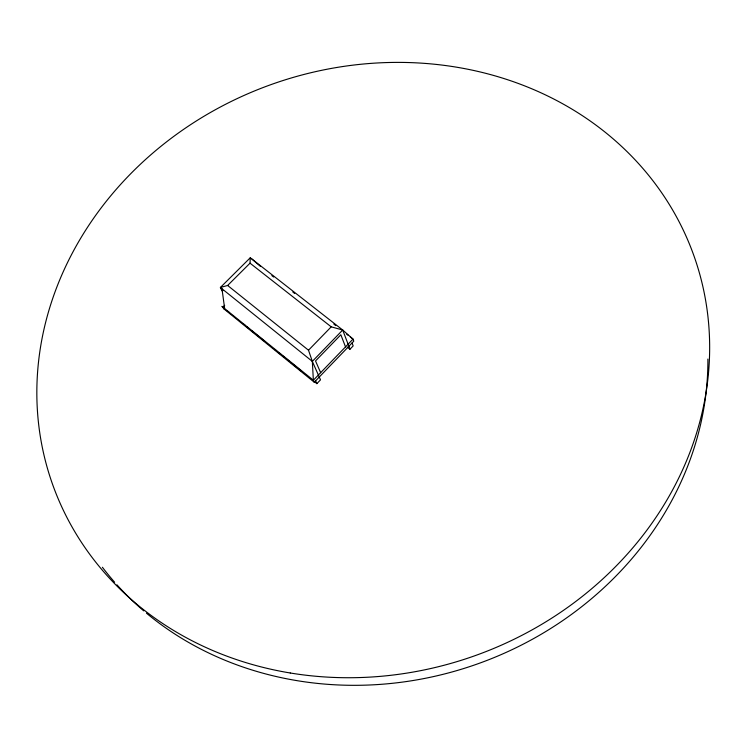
<?xml version="1.0" encoding="UTF-8"?>
<svg xmlns="http://www.w3.org/2000/svg" width="747" height="747" viewBox="0 0 747 747"><rect width="100%" height="100%" fill="white"/><g stroke="black" fill="none" stroke-linecap="round" stroke-linejoin="round"><path stroke-width="1.12" d="M222.307 291.171L220.393 287.474L227.639 285.466L250.03 263.177L250.273 257.762L342.696 330.015L353.014 339.091L353.779 341.183L314.263 382.221L224.165 309.09L221.952 306.382L313.367 380.232L314.263 382.221M314.17 381.456L316.859 383.641L320.519 379.849L312.33 361.389L308.502 350.222L227.639 285.466M347.215 347.094L349.951 349.251L353.172 345.908L352.07 342.966M350.278 336.953L353.014 339.091L313.367 380.232L312.33 361.389L342.696 330.015L348.093 344.19M308.502 350.222L331.21 326.841L342.696 330.015M224.688 305.327L223.045 306.961L224.165 309.09M250.273 257.762L220.393 287.474L312.33 361.389M271.852 275.606L273.673 277.034M292.824 292.012L294.645 293.44M333.862 324.114L335.683 325.543M346.627 334.096L348.447 335.524M250.03 263.177L331.21 326.841M221.355 289.332L222.933 290.602M227.069 310.78L228.862 312.237M243.233 323.899L245.025 325.356M246.818 326.812L249.517 328.997M251.309 330.454L264.783 341.388M274.653 349.4L276.455 350.857M279.145 353.042L280.947 354.498M282.74 355.955L284.532 357.411M286.334 358.868L289.024 361.053M290.816 362.519L301.592 371.259M251.87 259.004L260.283 266.277M315.598 380.83L316.859 383.641M320.65 372.669L315.523 360.941L340.847 334.759L345.516 346.869M348.13 344.162L348.914 346.235M348.84 346.319L349.951 349.251M221.98 288.753L224.604 308.231M707.885 359.055A334.142 299.052 -19.7 0 1 506.41 652.271A334.142 299.052 -19.7 0 1 146.431 613.156M143.723 610.869A334.142 299.052 -19.7 0 1 116.924 584.798M114.627 582.212A334.142 299.052 -19.7 0 1 102.395 567.253M290.247 672.991A340.436 303.217 -19.7 0 0 697.082 265.194A340.436 303.217 -19.7 0 0 132.406 172.006A340.436 303.217 -19.7 0 0 290.247 672.991"/></g></svg>
